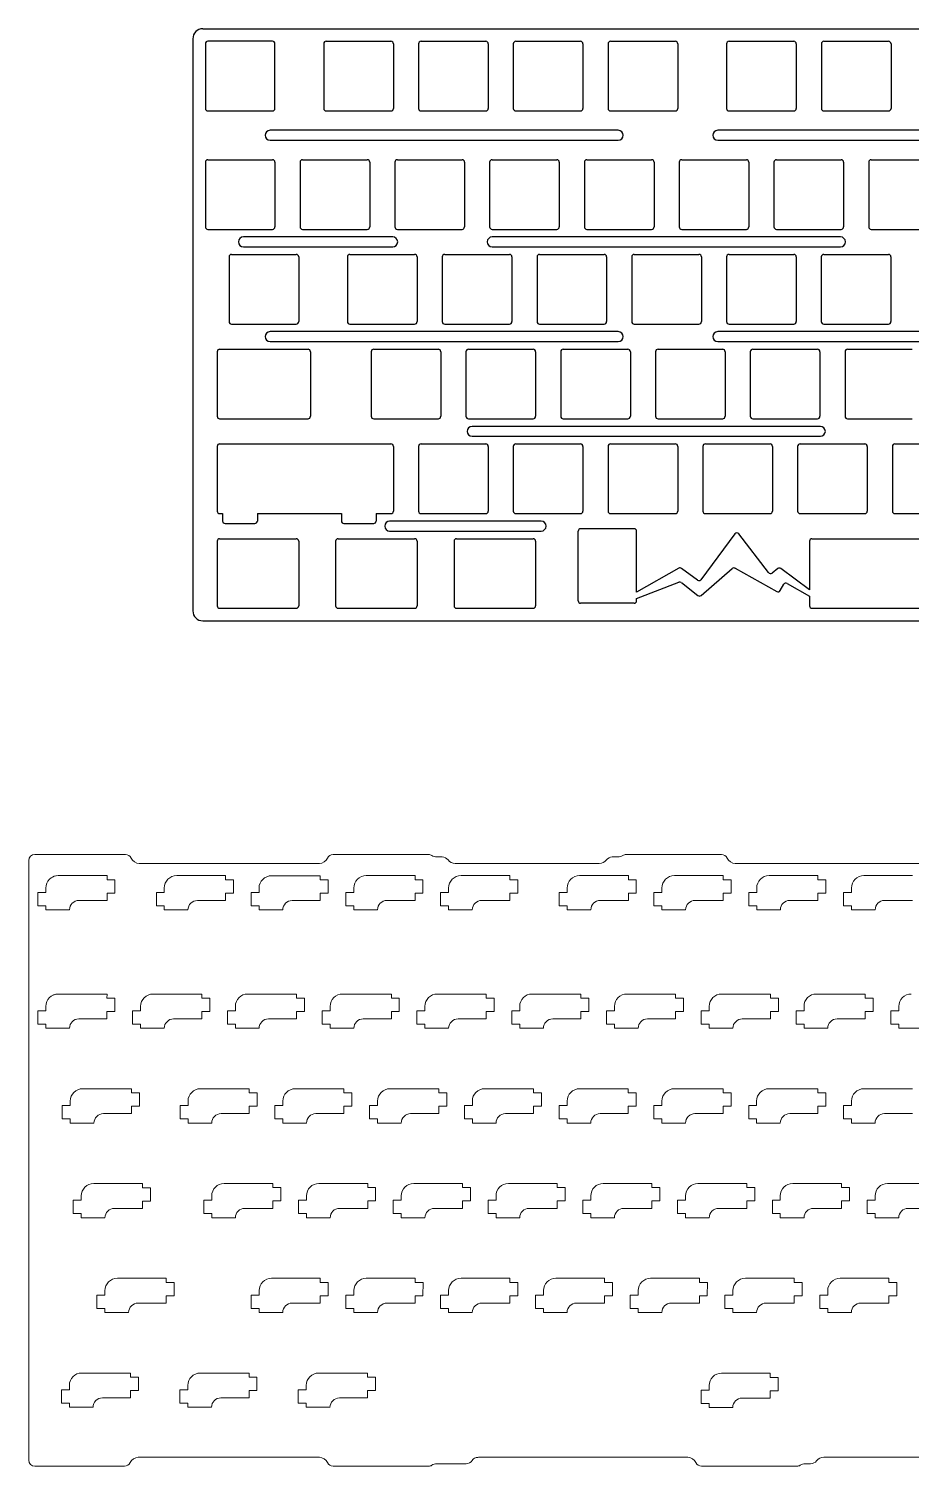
# Model space of a CAD drawing. Header units: millimetres. Extents: x 2011 to 3176, y 384 to 6285.
# Drawn here: x 2492.1 to 2669.5, y 532 to 821.1 of the extents above; entities that cross this region are included whole.
import ezdxf

# ---------------------------------------------------------------- set-up
doc = ezdxf.new("R2010")
doc.units = ezdxf.units.MM

msp = doc.modelspace()

# ---------------------------------------------------------------- linework, layer by layer
at = {"color": 7, "linetype": 'Continuous', "lineweight": 25}
for p, q in [((2527.1, 821.09), (2810.26, 821.09)), ((2525.1, 819.09), (2525.1, 704.03)), ((2527.62, 818.07), (2527.62, 805.07)), ((2541.12, 818.57), (2528.12, 818.57)), ((2541.62, 805.07), (2541.62, 818.07)), ((2551.43, 818.07), (2551.43, 805.07)), ((2551.93, 818.57), (2564.93, 818.56)), ((2565.43, 818.06), (2565.43, 805.06)), ((2570.48, 818.06), (2570.48, 805.06)), ((2570.98, 818.56), (2583.98, 818.56)), ((2584.48, 818.06), (2584.48, 805.06)), ((2589.53, 818.06), (2589.53, 805.06)), ((2590.03, 818.56), (2603.03, 818.56)), ((2603.53, 818.06), (2603.53, 805.06)), ((2608.58, 818.06), (2608.58, 805.06)), ((2609.08, 818.56), (2622.08, 818.56)), ((2622.58, 818.06), (2622.58, 805.06)), ((2632.4, 818.06), (2632.4, 805.06)), ((2632.9, 818.56), (2645.9, 818.56)), ((2646.4, 818.06), (2646.4, 805.06)), ((2651.45, 818.06), (2651.45, 805.06)), ((2651.95, 818.56), (2664.95, 818.56)), ((2665.45, 818.06), (2665.45, 805.06)), ((2528.12, 804.57), (2541.12, 804.57)), ((2551.93, 804.57), (2564.93, 804.56)), ((2570.98, 804.56), (2583.98, 804.56)), ((2590.03, 804.56), (2603.03, 804.56)), ((2609.08, 804.56), (2622.08, 804.56)), ((2632.9, 804.56), (2645.9, 804.56)), ((2651.95, 804.56), (2664.95, 804.56)), ((2610.62, 800.66), (2540.62, 800.66)), ((2540.62, 798.66), (2610.62, 798.66)), ((2700.62, 800.66), (2630.62, 800.66)), ((2630.62, 798.66), (2700.62, 798.66)), ((2527.62, 794.25), (2527.62, 781.25)), ((2528.12, 794.75), (2541.12, 794.75)), ((2541.62, 794.25), (2541.62, 781.25)), ((2546.67, 794.25), (2546.67, 781.25)), ((2547.17, 794.75), (2560.17, 794.75)), ((2560.67, 794.25), (2560.67, 781.25)), ((2565.72, 794.25), (2565.72, 781.25)), ((2566.22, 794.75), (2579.22, 794.75)), ((2579.72, 794.25), (2579.72, 781.25)), ((2584.77, 794.25), (2584.77, 781.25)), ((2585.27, 794.75), (2598.27, 794.75)), ((2598.77, 794.25), (2598.77, 781.25)), ((2603.82, 794.25), (2603.82, 781.25)), ((2604.32, 794.75), (2617.32, 794.75)), ((2617.82, 794.25), (2617.82, 781.25)), ((2622.87, 794.25), (2622.87, 781.25)), ((2623.37, 794.75), (2636.37, 794.75)), ((2636.87, 794.25), (2636.87, 781.25)), ((2641.92, 794.25), (2641.92, 781.25)), ((2642.42, 794.75), (2655.42, 794.75)), ((2655.92, 794.25), (2655.92, 781.25)), ((2660.97, 794.25), (2660.97, 781.25)), ((2661.47, 794.75), (2674.47, 794.75)), ((2528.12, 780.75), (2541.12, 780.75)), ((2547.17, 780.75), (2560.17, 780.75)), ((2566.22, 780.75), (2579.22, 780.75)), ((2585.27, 780.75), (2598.27, 780.75)), ((2604.32, 780.75), (2617.32, 780.75)), ((2623.37, 780.75), (2636.37, 780.75)), ((2642.42, 780.75), (2655.42, 780.75)), ((2661.47, 780.75), (2674.47, 780.75)), ((2565.28, 779.23), (2535.28, 779.23)), ((2655.28, 779.23), (2585.28, 779.23)), ((2532.38, 775.2), (2532.38, 762.2)), ((2532.88, 775.7), (2545.88, 775.7)), ((2535.28, 777.23), (2565.28, 777.23)), ((2546.38, 775.2), (2546.38, 762.2)), ((2556.19, 775.2), (2556.19, 762.2)), ((2556.69, 775.7), (2569.69, 775.7)), ((2570.19, 775.2), (2570.19, 762.2)), ((2575.24, 775.2), (2575.24, 762.2)), ((2575.74, 775.7), (2588.74, 775.7)), ((2585.28, 777.23), (2655.28, 777.23)), ((2589.24, 775.2), (2589.24, 762.2)), ((2594.29, 775.2), (2594.29, 762.2)), ((2594.79, 775.7), (2607.79, 775.7)), ((2608.29, 775.2), (2608.29, 762.2)), ((2613.34, 775.2), (2613.34, 762.2)), ((2613.84, 775.7), (2626.84, 775.7)), ((2627.34, 775.2), (2627.34, 762.2)), ((2632.39, 775.2), (2632.39, 762.2)), ((2632.89, 775.7), (2645.89, 775.7)), ((2646.39, 775.2), (2646.39, 762.2)), ((2651.44, 775.2), (2651.44, 762.2)), ((2651.94, 775.7), (2664.94, 775.7)), ((2665.44, 775.2), (2665.44, 762.2)), ((2532.88, 761.7), (2545.88, 761.7)), ((2556.69, 761.7), (2569.69, 761.7)), ((2575.74, 761.7), (2588.74, 761.7)), ((2594.79, 761.7), (2607.79, 761.7)), ((2613.84, 761.7), (2626.84, 761.7)), ((2632.89, 761.7), (2645.89, 761.7)), ((2651.94, 761.7), (2664.94, 761.7)), ((2610.62, 760.18), (2540.62, 760.18)), ((2540.62, 758.18), (2610.62, 758.18)), ((2702.17, 760.18), (2630.62, 760.18)), ((2630.62, 758.18), (2702.17, 758.18)), ((2530, 756.15), (2530, 743.15)), ((2530.5, 756.65), (2548.26, 756.65)), ((2548.76, 756.15), (2548.76, 743.15)), ((2560.96, 756.15), (2560.96, 743.15)), ((2561.46, 756.65), (2574.46, 756.65)), ((2574.96, 756.15), (2574.96, 743.15)), ((2580.01, 756.15), (2580.01, 743.15)), ((2580.51, 756.65), (2593.51, 756.65)), ((2594.01, 756.15), (2594.01, 743.15)), ((2599.06, 756.15), (2599.06, 743.15)), ((2599.56, 756.65), (2612.56, 756.65)), ((2613.06, 756.15), (2613.06, 743.15)), ((2618.11, 756.15), (2618.11, 743.15)), ((2618.61, 756.65), (2631.61, 756.65)), ((2632.11, 756.15), (2632.11, 743.15)), ((2637.16, 756.15), (2637.16, 743.15)), ((2637.66, 756.65), (2650.66, 756.65)), ((2651.16, 756.15), (2651.16, 743.15)), ((2656.21, 756.15), (2656.21, 743.15)), ((2656.71, 756.65), (2669.71, 756.65)), ((2530.5, 742.65), (2548.26, 742.65)), ((2561.46, 742.65), (2574.46, 742.65)), ((2580.51, 742.65), (2593.51, 742.65)), ((2651.25, 741.13), (2581.25, 741.13)), ((2599.56, 742.65), (2612.56, 742.65)), ((2618.61, 742.65), (2631.61, 742.65)), ((2637.66, 742.65), (2650.66, 742.65)), ((2656.71, 742.65), (2669.71, 742.65)), ((2530, 737.1), (2530, 724.1)), ((2530.5, 737.6), (2564.93, 737.6)), ((2565.43, 737.1), (2565.43, 724.1)), ((2570.48, 737.1), (2570.48, 724.1)), ((2570.98, 737.6), (2583.98, 737.6)), ((2581.25, 739.13), (2651.25, 739.13)), ((2584.48, 737.1), (2584.48, 724.1)), ((2589.53, 737.1), (2589.53, 724.1)), ((2590.03, 737.6), (2603.03, 737.6)), ((2603.53, 737.1), (2603.53, 724.1)), ((2608.58, 737.1), (2608.58, 724.1)), ((2609.08, 737.6), (2622.08, 737.6)), ((2622.58, 737.1), (2622.58, 724.1)), ((2627.63, 737.1), (2627.63, 724.1)), ((2628.13, 737.6), (2641.13, 737.6)), ((2641.63, 737.1), (2641.63, 724.1)), ((2646.68, 737.1), (2646.68, 724.1)), ((2647.18, 737.6), (2660.18, 737.6)), ((2660.68, 737.1), (2660.68, 724.1)), ((2665.73, 737.1), (2665.73, 724.1)), ((2666.23, 737.6), (2679.23, 737.59)), ((2530.5, 723.6), (2531.08, 723.6)), ((2531.08, 723.6), (2531.08, 722.1)), ((2538.08, 723.6), (2538.08, 722.1)), ((2538.08, 723.6), (2554.96, 723.6)), ((2554.96, 723.6), (2554.96, 722.1)), ((2561.96, 723.6), (2561.96, 722.1)), ((2561.96, 723.6), (2564.93, 723.6)), ((2570.98, 723.6), (2583.98, 723.6)), ((2590.03, 723.6), (2603.03, 723.6)), ((2609.08, 723.6), (2622.08, 723.6)), ((2628.13, 723.6), (2641.13, 723.6)), ((2647.18, 723.6), (2660.18, 723.6)), ((2666.23, 723.6), (2679.23, 723.59)), ((2531.58, 721.6), (2537.58, 721.6)), ((2555.46, 721.6), (2561.46, 721.6)), ((2595.12, 722.08), (2564.67, 722.08)), ((2564.67, 720.08), (2595.12, 720.08)), ((2602.56, 706.05), (2602.56, 720.05)), ((2613.82, 720.55), (2603.06, 720.55)), ((2614.32, 707.78), (2614.32, 720.05)), ((2530, 718.05), (2530, 705.05)), ((2530.5, 718.55), (2545.88, 718.55)), ((2546.38, 718.05), (2546.38, 705.05)), ((2553.81, 718.05), (2553.81, 705.05)), ((2554.31, 718.55), (2569.69, 718.55)), ((2570.19, 718.05), (2570.19, 705.05)), ((2577.62, 718.05), (2577.62, 705.05)), ((2578.12, 718.55), (2593.5, 718.55)), ((2594, 718.05), (2594, 705.05)), ((2634.05, 719.49), (2627.25, 710.3)), ((2640.83, 711.73), (2634.85, 719.5)), ((2649.06, 718.05), (2649.06, 708.29)), ((2649.56, 718.55), (2674.47, 718.55)), ((2622.79, 712.61), (2614.32, 707.78)), ((2626.56, 710.2), (2623.34, 712.58)), ((2627.27, 707.13), (2633.55, 712.54)), ((2634.12, 712.6), (2642.5, 707.91)), ((2642.7, 712.54), (2641.53, 711.64)), ((2649.06, 708.29), (2643.3, 712.55)), ((2614.32, 706.51), (2622.81, 709.8)), ((2623.3, 709.73), (2626.63, 707.12)), ((2643.18, 708.1), (2643.89, 709.37)), ((2644.58, 709.56), (2649.06, 706.96)), ((2613.82, 705.55), (2603.06, 705.55)), ((2614.32, 706.05), (2614.32, 706.51)), ((2649.06, 706.96), (2649.06, 705.05)), ((2530.5, 704.55), (2545.88, 704.55)), ((2554.31, 704.55), (2569.69, 704.55)), ((2578.12, 704.55), (2593.5, 704.55)), ((2649.56, 704.55), (2674.47, 704.55)), ((2527.1, 702.03), (2810.26, 702.03))]:
    msp.add_line(p, q, dxfattribs=at)
at = {"color": 7, "linetype": 'Continuous', "lineweight": 5}
for p, q in [((2492.13, 653.84), (2492.13, 533.23)), ((2511.59, 655.04), (2493.33, 655.04)), ((2572.48, 655.04), (2553.29, 655.04)), ((2575.24, 654.54), (2574.14, 654.54)), ((2610.54, 654.54), (2609.43, 654.54)), ((2631.39, 655.04), (2612.19, 655.04)), ((2498.06, 650.8), (2507.86, 650.79)), ((2498.06, 650.8), (2507.86, 650.79)), ((2507.86, 650.79), (2507.86, 649.96)), ((2507.86, 650.79), (2507.86, 649.96)), ((2550.54, 653.24), (2514.34, 653.24)), ((2521.87, 650.79), (2531.67, 650.79)), ((2531.67, 650.79), (2531.67, 649.95)), ((2540.92, 650.78), (2550.72, 650.78)), ((2550.72, 650.78), (2550.72, 649.95)), ((2559.97, 650.8), (2569.77, 650.79)), ((2569.77, 650.79), (2569.77, 649.96)), ((2606.81, 653.24), (2577.86, 653.24)), ((2579.02, 650.8), (2588.82, 650.79)), ((2588.82, 650.79), (2588.82, 649.96)), ((2602.85, 650.8), (2612.65, 650.79)), ((2612.65, 650.79), (2612.65, 649.96)), ((2621.9, 650.8), (2631.7, 650.79)), ((2631.7, 650.79), (2631.7, 649.96)), ((2694.92, 653.24), (2634.14, 653.24)), ((2640.95, 650.8), (2650.75, 650.79)), ((2650.75, 650.79), (2650.75, 649.96)), ((2660, 650.8), (2669.8, 650.79)), ((2495.56, 647.42), (2495.56, 648.3)), ((2507.86, 649.96), (2509.46, 649.96)), ((2507.86, 649.96), (2509.46, 649.96)), ((2509.46, 649.96), (2509.46, 647.28)), ((2509.46, 649.96), (2509.46, 647.28)), ((2519.37, 647.42), (2519.37, 648.29)), ((2531.67, 649.95), (2533.27, 649.95)), ((2533.27, 649.95), (2533.27, 647.27)), ((2538.42, 647.41), (2538.42, 648.29)), ((2550.72, 649.95), (2552.32, 649.95)), ((2552.32, 649.95), (2552.32, 647.27)), ((2557.47, 647.42), (2557.47, 648.3)), ((2569.77, 649.96), (2571.37, 649.96)), ((2571.37, 649.96), (2571.37, 647.28)), ((2576.52, 647.42), (2576.52, 648.3)), ((2588.82, 649.96), (2590.42, 649.96)), ((2590.42, 649.96), (2590.42, 647.28)), ((2600.35, 647.42), (2600.35, 648.3)), ((2612.65, 649.96), (2614.25, 649.96)), ((2614.25, 649.96), (2614.25, 647.28)), ((2619.4, 647.42), (2619.4, 648.3)), ((2631.7, 649.96), (2633.3, 649.96)), ((2633.3, 649.96), (2633.3, 647.28)), ((2638.45, 647.42), (2638.45, 648.3)), ((2650.75, 649.96), (2652.35, 649.96)), ((2652.35, 649.96), (2652.35, 647.28)), ((2657.5, 647.42), (2657.5, 648.3)), ((2493.96, 644.74), (2493.96, 647.42)), ((2493.96, 647.42), (2495.56, 647.42)), ((2495.56, 644.74), (2493.96, 644.74)), ((2495.56, 643.91), (2495.56, 644.74)), ((2507.86, 645.79), (2502.21, 645.8)), ((2507.86, 645.79), (2502.21, 645.8)), ((2509.46, 647.28), (2507.86, 647.28)), ((2507.86, 647.28), (2507.86, 645.79)), ((2509.46, 647.28), (2507.86, 647.28)), ((2507.86, 647.28), (2507.86, 645.79)), ((2517.77, 644.74), (2517.77, 647.42)), ((2517.77, 647.42), (2519.37, 647.42)), ((2519.37, 644.74), (2517.77, 644.74)), ((2519.37, 643.9), (2519.37, 644.74)), ((2531.67, 645.79), (2526.02, 645.79)), ((2533.27, 647.27), (2531.67, 647.27)), ((2531.67, 647.27), (2531.67, 645.79)), ((2536.82, 644.73), (2536.82, 647.41)), ((2536.82, 647.41), (2538.42, 647.41)), ((2538.42, 644.73), (2536.82, 644.73)), ((2538.42, 643.9), (2538.42, 644.73)), ((2550.72, 645.78), (2545.07, 645.78)), ((2552.32, 647.27), (2550.72, 647.27)), ((2550.72, 647.27), (2550.72, 645.78)), ((2555.87, 644.74), (2555.87, 647.42)), ((2555.87, 647.42), (2557.47, 647.42)), ((2557.47, 644.74), (2555.87, 644.74)), ((2557.47, 643.91), (2557.47, 644.74)), ((2569.77, 645.79), (2564.12, 645.8)), ((2571.37, 647.28), (2569.77, 647.28)), ((2569.77, 647.28), (2569.77, 645.79)), ((2574.92, 644.74), (2574.92, 647.42)), ((2574.92, 647.42), (2576.52, 647.42)), ((2576.52, 644.74), (2574.92, 644.74)), ((2576.52, 643.91), (2576.52, 644.74)), ((2588.82, 645.79), (2583.17, 645.8)), ((2590.42, 647.28), (2588.82, 647.28)), ((2588.82, 647.28), (2588.82, 645.79)), ((2598.75, 644.74), (2598.75, 647.42)), ((2598.75, 647.42), (2600.35, 647.42)), ((2600.35, 644.74), (2598.75, 644.74)), ((2600.35, 643.91), (2600.35, 644.74)), ((2612.65, 645.79), (2607, 645.8)), ((2614.25, 647.28), (2612.65, 647.28)), ((2612.65, 647.28), (2612.65, 645.79)), ((2617.8, 644.74), (2617.8, 647.42)), ((2617.8, 647.42), (2619.4, 647.42)), ((2619.4, 644.74), (2617.8, 644.74)), ((2619.4, 643.91), (2619.4, 644.74)), ((2631.7, 645.79), (2626.05, 645.8)), ((2633.3, 647.28), (2631.7, 647.28)), ((2631.7, 647.28), (2631.7, 645.79)), ((2636.85, 644.74), (2636.85, 647.42)), ((2636.85, 647.42), (2638.45, 647.42)), ((2638.45, 644.74), (2636.85, 644.74)), ((2638.45, 643.91), (2638.45, 644.74)), ((2650.75, 645.79), (2645.1, 645.8)), ((2652.35, 647.28), (2650.75, 647.28)), ((2650.75, 647.28), (2650.75, 645.79)), ((2655.9, 644.74), (2655.9, 647.42)), ((2655.9, 647.42), (2657.5, 647.42)), ((2657.5, 644.74), (2655.9, 644.74)), ((2657.5, 643.91), (2657.5, 644.74)), ((2669.8, 645.79), (2664.15, 645.8)), ((2500.32, 643.91), (2495.56, 643.91)), ((2500.32, 643.91), (2496.53, 643.91)), ((2524.13, 643.9), (2519.37, 643.9)), ((2543.18, 643.89), (2538.42, 643.9)), ((2562.23, 643.91), (2557.47, 643.91)), ((2581.28, 643.91), (2576.52, 643.91)), ((2605.11, 643.91), (2600.35, 643.91)), ((2624.16, 643.91), (2619.4, 643.91)), ((2643.21, 643.91), (2638.45, 643.91)), ((2662.26, 643.91), (2657.5, 643.91)), ((2495.55, 623.61), (2495.55, 624.49)), ((2498.06, 626.99), (2507.86, 626.98)), ((2498.06, 626.99), (2507.86, 626.98)), ((2507.86, 626.98), (2507.85, 626.15)), ((2507.86, 626.98), (2507.85, 626.15)), ((2507.85, 626.15), (2509.45, 626.15)), ((2507.85, 626.15), (2509.45, 626.15)), ((2509.45, 626.15), (2509.45, 623.47)), ((2509.45, 626.15), (2509.45, 623.47)), ((2514.6, 623.61), (2514.6, 624.48)), ((2517.1, 626.98), (2526.9, 626.98)), ((2526.9, 626.98), (2526.9, 626.14)), ((2526.9, 626.14), (2528.5, 626.14)), ((2528.5, 626.14), (2528.5, 623.46)), ((2533.66, 623.61), (2533.66, 624.49)), ((2536.16, 626.99), (2545.96, 626.98)), ((2545.96, 626.98), (2545.96, 626.15)), ((2545.96, 626.15), (2547.56, 626.15)), ((2547.56, 626.15), (2547.56, 623.47)), ((2552.71, 623.61), (2552.71, 624.49)), ((2555.21, 626.99), (2565.01, 626.98)), ((2565.01, 626.98), (2565.01, 626.15)), ((2565.01, 626.15), (2566.61, 626.15)), ((2566.61, 626.15), (2566.61, 623.47)), ((2571.76, 623.61), (2571.76, 624.49)), ((2574.26, 626.99), (2584.06, 626.98)), ((2584.06, 626.98), (2584.06, 626.15)), ((2584.06, 626.15), (2585.66, 626.15)), ((2585.66, 626.15), (2585.66, 623.47)), ((2590.81, 623.61), (2590.81, 624.49)), ((2593.31, 626.99), (2603.11, 626.98)), ((2603.11, 626.98), (2603.11, 626.15)), ((2603.11, 626.15), (2604.71, 626.15)), ((2604.71, 626.15), (2604.71, 623.47)), ((2609.86, 623.61), (2609.86, 624.49)), ((2612.36, 626.99), (2622.16, 626.98)), ((2622.16, 626.98), (2622.16, 626.15)), ((2622.16, 626.15), (2623.76, 626.15)), ((2623.76, 626.15), (2623.76, 623.47)), ((2628.91, 623.61), (2628.91, 624.49)), ((2631.41, 626.99), (2641.21, 626.98)), ((2641.21, 626.98), (2641.21, 626.15)), ((2641.21, 626.15), (2642.81, 626.15)), ((2642.81, 626.15), (2642.81, 623.47)), ((2647.96, 623.61), (2647.96, 624.49)), ((2650.46, 626.99), (2660.26, 626.98)), ((2660.26, 626.98), (2660.26, 626.15)), ((2660.26, 626.15), (2661.86, 626.15)), ((2661.86, 626.15), (2661.86, 623.47)), ((2667.01, 623.61), (2667.01, 624.49)), ((2493.95, 620.93), (2493.95, 623.61)), ((2493.95, 623.61), (2495.55, 623.61)), ((2507.85, 621.98), (2502.2, 621.98)), ((2507.85, 621.98), (2502.2, 621.98)), ((2509.45, 623.47), (2507.85, 623.47)), ((2507.85, 623.47), (2507.85, 621.98)), ((2509.45, 623.47), (2507.85, 623.47)), ((2507.85, 623.47), (2507.85, 621.98)), ((2513, 620.93), (2513, 623.61)), ((2513, 623.61), (2514.6, 623.61)), ((2526.9, 621.98), (2521.25, 621.98)), ((2528.5, 623.46), (2526.9, 623.46)), ((2526.9, 623.46), (2526.9, 621.98)), ((2532.06, 620.93), (2532.06, 623.61)), ((2532.06, 623.61), (2533.66, 623.61)), ((2545.96, 621.98), (2540.31, 621.98)), ((2547.56, 623.47), (2545.96, 623.47)), ((2545.96, 623.47), (2545.96, 621.98)), ((2551.11, 620.93), (2551.11, 623.61)), ((2551.11, 623.61), (2552.71, 623.61)), ((2565.01, 621.98), (2559.36, 621.98)), ((2566.61, 623.47), (2565.01, 623.47)), ((2565.01, 623.47), (2565.01, 621.98)), ((2570.16, 620.93), (2570.16, 623.61)), ((2570.16, 623.61), (2571.76, 623.61)), ((2584.06, 621.98), (2578.41, 621.98)), ((2585.66, 623.47), (2584.06, 623.47)), ((2584.06, 623.47), (2584.06, 621.98)), ((2589.21, 620.93), (2589.21, 623.61)), ((2589.21, 623.61), (2590.81, 623.61)), ((2603.11, 621.98), (2597.46, 621.98)), ((2604.71, 623.47), (2603.11, 623.47)), ((2603.11, 623.47), (2603.11, 621.98)), ((2608.26, 620.93), (2608.26, 623.61)), ((2608.26, 623.61), (2609.86, 623.61)), ((2622.16, 621.98), (2616.51, 621.98)), ((2623.76, 623.47), (2622.16, 623.47)), ((2622.16, 623.47), (2622.16, 621.98)), ((2627.31, 620.93), (2627.31, 623.61)), ((2627.31, 623.61), (2628.91, 623.61)), ((2641.21, 621.98), (2635.56, 621.98)), ((2642.81, 623.47), (2641.21, 623.47)), ((2641.21, 623.47), (2641.21, 621.98)), ((2646.36, 620.93), (2646.36, 623.61)), ((2646.36, 623.61), (2647.96, 623.61)), ((2660.26, 621.98), (2654.61, 621.98)), ((2661.86, 623.47), (2660.26, 623.47)), ((2660.26, 623.47), (2660.26, 621.98)), ((2665.41, 620.93), (2665.41, 623.61)), ((2665.41, 623.61), (2667.01, 623.61)), ((2495.55, 620.93), (2493.95, 620.93)), ((2495.55, 620.1), (2495.55, 620.93)), ((2500.31, 620.1), (2495.55, 620.1)), ((2500.31, 620.09), (2496.53, 620.1)), ((2514.6, 620.93), (2513, 620.93)), ((2514.6, 620.09), (2514.6, 620.93)), ((2519.36, 620.09), (2514.6, 620.09)), ((2533.66, 620.93), (2532.06, 620.93)), ((2533.66, 620.1), (2533.66, 620.93)), ((2538.42, 620.1), (2533.66, 620.1)), ((2552.71, 620.93), (2551.11, 620.93)), ((2552.71, 620.1), (2552.71, 620.93)), ((2557.47, 620.1), (2552.71, 620.1)), ((2571.76, 620.93), (2570.16, 620.93)), ((2571.76, 620.1), (2571.76, 620.93)), ((2576.52, 620.1), (2571.76, 620.1)), ((2590.81, 620.93), (2589.21, 620.93)), ((2590.81, 620.1), (2590.81, 620.93)), ((2595.57, 620.1), (2590.81, 620.1)), ((2609.86, 620.93), (2608.26, 620.93)), ((2609.86, 620.1), (2609.86, 620.93)), ((2614.62, 620.1), (2609.86, 620.1)), ((2628.91, 620.93), (2627.31, 620.93)), ((2628.91, 620.1), (2628.91, 620.93)), ((2633.67, 620.1), (2628.91, 620.1)), ((2647.96, 620.93), (2646.36, 620.93)), ((2647.96, 620.1), (2647.96, 620.93)), ((2652.72, 620.1), (2647.96, 620.1)), ((2667.01, 620.93), (2665.41, 620.93)), ((2667.01, 620.1), (2667.01, 620.93)), ((2671.77, 620.1), (2667.01, 620.1)), ((2502.97, 607.94), (2512.77, 607.93)), ((2512.77, 607.93), (2512.77, 607.1)), ((2512.77, 607.1), (2514.37, 607.1)), ((2514.37, 607.1), (2514.37, 604.42)), ((2526.64, 607.94), (2536.44, 607.93)), ((2536.44, 607.93), (2536.44, 607.1)), ((2536.44, 607.1), (2538.04, 607.1)), ((2538.04, 607.1), (2538.04, 604.42)), ((2545.69, 607.94), (2555.49, 607.93)), ((2555.49, 607.93), (2555.49, 607.1)), ((2555.49, 607.1), (2557.09, 607.1)), ((2557.09, 607.1), (2557.09, 604.42)), ((2564.74, 607.94), (2574.54, 607.93)), ((2574.54, 607.93), (2574.54, 607.1)), ((2574.54, 607.1), (2576.14, 607.1)), ((2576.14, 607.1), (2576.14, 604.42)), ((2583.79, 607.94), (2593.59, 607.93)), ((2593.59, 607.93), (2593.59, 607.1)), ((2593.59, 607.1), (2595.19, 607.1)), ((2595.19, 607.1), (2595.19, 604.42)), ((2602.84, 607.94), (2612.64, 607.93)), ((2612.64, 607.93), (2612.64, 607.1)), ((2612.64, 607.1), (2614.24, 607.1)), ((2614.24, 607.1), (2614.24, 604.42)), ((2621.89, 607.94), (2631.69, 607.93)), ((2631.69, 607.93), (2631.69, 607.1)), ((2631.69, 607.1), (2633.29, 607.1)), ((2633.29, 607.1), (2633.29, 604.42)), ((2640.94, 607.94), (2650.74, 607.93)), ((2650.74, 607.93), (2650.74, 607.1)), ((2650.74, 607.1), (2652.34, 607.1)), ((2652.34, 607.1), (2652.34, 604.42)), ((2659.99, 607.94), (2669.79, 607.93)), ((2498.87, 601.88), (2498.87, 604.56)), ((2498.87, 604.56), (2500.47, 604.56)), ((2500.47, 604.56), (2500.47, 605.44)), ((2514.37, 604.42), (2512.77, 604.42)), ((2512.77, 604.42), (2512.77, 602.93)), ((2522.54, 601.88), (2522.54, 604.56)), ((2522.54, 604.56), (2524.14, 604.56)), ((2524.14, 604.56), (2524.14, 605.44)), ((2538.04, 604.42), (2536.44, 604.42)), ((2536.44, 604.42), (2536.44, 602.93)), ((2541.59, 601.88), (2541.59, 604.56)), ((2541.59, 604.56), (2543.19, 604.56)), ((2543.19, 604.56), (2543.19, 605.44)), ((2557.09, 604.42), (2555.49, 604.42)), ((2555.49, 604.42), (2555.49, 602.93)), ((2560.64, 601.88), (2560.64, 604.56)), ((2560.64, 604.56), (2562.24, 604.56)), ((2562.24, 604.56), (2562.24, 605.44)), ((2576.14, 604.42), (2574.54, 604.42)), ((2574.54, 604.42), (2574.54, 602.93)), ((2579.69, 601.88), (2579.69, 604.56)), ((2579.69, 604.56), (2581.29, 604.56)), ((2581.29, 604.56), (2581.29, 605.44)), ((2595.19, 604.42), (2593.59, 604.42)), ((2593.59, 604.42), (2593.59, 602.93)), ((2598.74, 601.88), (2598.74, 604.56)), ((2598.74, 604.56), (2600.34, 604.56)), ((2600.34, 604.56), (2600.34, 605.44)), ((2614.24, 604.42), (2612.64, 604.42)), ((2612.64, 604.42), (2612.64, 602.93)), ((2617.79, 601.88), (2617.79, 604.56)), ((2617.79, 604.56), (2619.39, 604.56)), ((2619.39, 604.56), (2619.39, 605.44)), ((2633.29, 604.42), (2631.69, 604.42)), ((2631.69, 604.42), (2631.69, 602.93)), ((2636.84, 601.88), (2636.84, 604.56)), ((2636.84, 604.56), (2638.44, 604.56)), ((2638.44, 604.56), (2638.44, 605.44)), ((2652.34, 604.42), (2650.74, 604.42)), ((2650.74, 604.42), (2650.74, 602.93)), ((2655.89, 601.88), (2655.89, 604.56)), ((2655.89, 604.56), (2657.49, 604.56)), ((2657.49, 604.56), (2657.49, 605.44)), ((2500.47, 601.88), (2498.87, 601.88)), ((2500.47, 601.05), (2500.47, 601.88)), ((2512.77, 602.93), (2507.12, 602.93)), ((2524.14, 601.88), (2522.54, 601.88)), ((2524.14, 601.05), (2524.14, 601.88)), ((2536.44, 602.93), (2530.79, 602.93)), ((2543.19, 601.88), (2541.59, 601.88)), ((2543.19, 601.05), (2543.19, 601.88)), ((2555.49, 602.93), (2549.84, 602.93)), ((2562.24, 601.88), (2560.64, 601.88)), ((2562.24, 601.05), (2562.24, 601.88)), ((2574.54, 602.93), (2568.89, 602.93)), ((2581.29, 601.88), (2579.69, 601.88)), ((2581.29, 601.05), (2581.29, 601.88)), ((2593.59, 602.93), (2587.94, 602.93)), ((2600.34, 601.88), (2598.74, 601.88)), ((2600.34, 601.05), (2600.34, 601.88)), ((2612.64, 602.93), (2606.99, 602.93)), ((2619.39, 601.88), (2617.79, 601.88)), ((2619.39, 601.05), (2619.39, 601.88)), ((2631.69, 602.93), (2626.04, 602.93)), ((2638.44, 601.88), (2636.84, 601.88)), ((2638.44, 601.05), (2638.44, 601.88)), ((2650.74, 602.93), (2645.09, 602.93)), ((2657.49, 601.88), (2655.89, 601.88)), ((2657.49, 601.05), (2657.49, 601.88)), ((2669.79, 602.93), (2664.14, 602.93)), ((2505.23, 601.05), (2500.47, 601.05)), ((2528.9, 601.05), (2524.14, 601.05)), ((2547.95, 601.05), (2543.19, 601.05)), ((2567, 601.05), (2562.24, 601.05)), ((2586.05, 601.05), (2581.29, 601.05)), ((2605.1, 601.05), (2600.34, 601.05)), ((2624.15, 601.05), (2619.39, 601.05)), ((2643.2, 601.05), (2638.44, 601.05)), ((2662.25, 601.05), (2657.49, 601.05)), ((2505.18, 588.88), (2514.98, 588.88)), ((2514.98, 588.88), (2514.98, 588.04)), ((2514.98, 588.04), (2516.58, 588.04)), ((2516.58, 588.04), (2516.58, 585.36)), ((2531.4, 588.89), (2541.2, 588.88)), ((2541.2, 588.88), (2541.2, 588.05)), ((2541.2, 588.05), (2542.8, 588.05)), ((2542.8, 588.05), (2542.8, 585.37)), ((2550.45, 588.89), (2560.25, 588.88)), ((2560.25, 588.88), (2560.25, 588.05)), ((2560.25, 588.05), (2561.85, 588.05)), ((2561.85, 588.05), (2561.85, 585.37)), ((2569.5, 588.89), (2579.3, 588.88)), ((2579.3, 588.88), (2579.3, 588.05)), ((2579.3, 588.05), (2580.9, 588.05)), ((2580.9, 588.05), (2580.9, 585.37)), ((2588.55, 588.89), (2598.35, 588.88)), ((2598.35, 588.88), (2598.35, 588.05)), ((2598.35, 588.05), (2599.95, 588.05)), ((2599.95, 588.05), (2599.95, 585.37)), ((2607.6, 588.89), (2617.4, 588.88)), ((2617.4, 588.88), (2617.4, 588.05)), ((2617.4, 588.05), (2619, 588.05)), ((2619, 588.05), (2619, 585.37)), ((2626.65, 588.89), (2636.45, 588.88)), ((2636.45, 588.88), (2636.45, 588.05)), ((2636.45, 588.05), (2638.05, 588.05)), ((2638.05, 588.05), (2638.05, 585.37)), ((2645.7, 588.89), (2655.5, 588.88)), ((2655.5, 588.88), (2655.5, 588.05)), ((2655.5, 588.05), (2657.1, 588.05)), ((2657.1, 588.05), (2657.1, 585.37)), ((2664.75, 588.89), (2674.55, 588.88)), ((2501.08, 582.83), (2501.08, 585.51)), ((2501.08, 585.51), (2502.68, 585.51)), ((2502.68, 585.51), (2502.68, 586.38)), ((2516.58, 585.36), (2514.98, 585.36)), ((2514.98, 585.36), (2514.98, 583.88)), ((2527.3, 582.83), (2527.3, 585.51)), ((2527.3, 585.51), (2528.9, 585.51)), ((2528.9, 585.51), (2528.9, 586.39)), ((2542.8, 585.37), (2541.2, 585.37)), ((2541.2, 585.37), (2541.2, 583.88)), ((2546.35, 582.83), (2546.35, 585.51)), ((2546.35, 585.51), (2547.95, 585.51)), ((2547.95, 585.51), (2547.95, 586.39)), ((2561.85, 585.37), (2560.25, 585.37)), ((2560.25, 585.37), (2560.25, 583.88)), ((2565.4, 582.83), (2565.4, 585.51)), ((2565.4, 585.51), (2567, 585.51)), ((2567, 585.51), (2567, 586.39)), ((2580.9, 585.37), (2579.3, 585.37)), ((2579.3, 585.37), (2579.3, 583.88)), ((2584.45, 582.83), (2584.45, 585.51)), ((2584.45, 585.51), (2586.05, 585.51)), ((2586.05, 585.51), (2586.05, 586.39)), ((2599.95, 585.37), (2598.35, 585.37)), ((2598.35, 585.37), (2598.35, 583.88)), ((2603.5, 582.83), (2603.5, 585.51)), ((2603.5, 585.51), (2605.1, 585.51)), ((2605.1, 585.51), (2605.1, 586.39)), ((2619, 585.37), (2617.4, 585.37)), ((2617.4, 585.37), (2617.4, 583.88)), ((2622.55, 582.83), (2622.55, 585.51)), ((2622.55, 585.51), (2624.15, 585.51)), ((2624.15, 585.51), (2624.15, 586.39)), ((2638.05, 585.37), (2636.45, 585.37)), ((2636.45, 585.37), (2636.45, 583.88)), ((2641.6, 582.83), (2641.6, 585.51)), ((2641.6, 585.51), (2643.2, 585.51)), ((2643.2, 585.51), (2643.2, 586.39)), ((2657.1, 585.37), (2655.5, 585.37)), ((2655.5, 585.37), (2655.5, 583.88)), ((2660.65, 582.83), (2660.65, 585.51)), ((2660.65, 585.51), (2662.25, 585.51)), ((2662.25, 585.51), (2662.25, 586.39)), ((2502.68, 582.83), (2501.08, 582.83)), ((2502.68, 581.99), (2502.68, 582.83)), ((2507.44, 581.99), (2502.68, 581.99)), ((2514.98, 583.88), (2509.33, 583.88)), ((2528.9, 582.83), (2527.3, 582.83)), ((2528.9, 582), (2528.9, 582.83)), ((2533.66, 582), (2528.9, 582)), ((2541.2, 583.88), (2535.55, 583.88)), ((2547.95, 582.83), (2546.35, 582.83)), ((2547.95, 582), (2547.95, 582.83)), ((2552.71, 582), (2547.95, 582)), ((2560.25, 583.88), (2554.6, 583.88)), ((2567, 582.83), (2565.4, 582.83)), ((2567, 582), (2567, 582.83)), ((2571.76, 582), (2567, 582)), ((2579.3, 583.88), (2573.65, 583.88)), ((2586.05, 582.83), (2584.45, 582.83)), ((2586.05, 582), (2586.05, 582.83)), ((2590.81, 582), (2586.05, 582)), ((2598.35, 583.88), (2592.7, 583.88)), ((2605.1, 582.83), (2603.5, 582.83)), ((2605.1, 582), (2605.1, 582.83)), ((2609.86, 582), (2605.1, 582)), ((2617.4, 583.88), (2611.75, 583.88)), ((2624.15, 582.83), (2622.55, 582.83)), ((2624.15, 582), (2624.15, 582.83)), ((2628.91, 582), (2624.15, 582)), ((2636.45, 583.88), (2630.8, 583.88)), ((2643.2, 582.83), (2641.6, 582.83)), ((2643.2, 582), (2643.2, 582.83)), ((2647.96, 582), (2643.2, 582)), ((2655.5, 583.88), (2649.85, 583.88)), ((2662.25, 582.83), (2660.65, 582.83)), ((2662.25, 582), (2662.25, 582.83)), ((2667.01, 582), (2662.25, 582)), ((2674.55, 583.88), (2668.9, 583.88)), ((2509.94, 569.83), (2519.74, 569.83)), ((2519.74, 569.83), (2519.74, 568.99)), ((2540.93, 569.84), (2550.73, 569.83)), ((2550.73, 569.83), (2550.73, 569)), ((2559.98, 569.84), (2569.78, 569.83)), ((2569.78, 569.83), (2569.78, 569)), ((2579.03, 569.84), (2588.83, 569.83)), ((2588.83, 569.83), (2588.83, 569)), ((2598.08, 569.84), (2607.88, 569.83)), ((2607.88, 569.83), (2607.88, 569)), ((2617.13, 569.84), (2626.93, 569.83)), ((2626.93, 569.83), (2626.93, 569)), ((2636.18, 569.84), (2645.98, 569.83)), ((2645.98, 569.83), (2645.98, 569)), ((2655.23, 569.84), (2665.03, 569.83)), ((2665.03, 569.83), (2665.03, 569)), ((2507.44, 566.46), (2507.44, 567.33)), ((2519.74, 568.99), (2521.34, 568.99)), ((2521.34, 568.99), (2521.34, 566.31)), ((2538.42, 566.46), (2538.43, 567.34)), ((2550.73, 569), (2552.33, 569)), ((2552.33, 569), (2552.32, 566.32)), ((2557.47, 566.46), (2557.48, 567.34)), ((2569.78, 569), (2571.38, 569)), ((2571.38, 569), (2571.37, 566.32)), ((2576.52, 566.46), (2576.53, 567.34)), ((2588.83, 569), (2590.43, 569)), ((2590.43, 569), (2590.42, 566.32)), ((2595.57, 566.46), (2595.58, 567.34)), ((2607.88, 569), (2609.48, 569)), ((2609.48, 569), (2609.47, 566.32)), ((2614.62, 566.46), (2614.63, 567.34)), ((2626.93, 569), (2628.53, 569)), ((2628.53, 569), (2628.52, 566.32)), ((2633.67, 566.46), (2633.68, 567.34)), ((2645.98, 569), (2647.58, 569)), ((2647.58, 569), (2647.57, 566.32)), ((2652.72, 566.46), (2652.73, 567.34)), ((2665.03, 569), (2666.63, 569)), ((2666.63, 569), (2666.62, 566.32)), ((2505.84, 563.78), (2505.84, 566.46)), ((2505.84, 566.46), (2507.44, 566.46)), ((2507.44, 563.78), (2505.84, 563.78)), ((2507.44, 562.94), (2507.44, 563.78)), ((2519.74, 564.83), (2514.09, 564.83)), ((2521.34, 566.31), (2519.74, 566.31)), ((2519.74, 566.31), (2519.74, 564.83)), ((2536.82, 563.78), (2536.82, 566.46)), ((2536.82, 566.46), (2538.42, 566.46)), ((2538.42, 563.78), (2536.82, 563.78)), ((2538.42, 562.95), (2538.42, 563.78)), ((2550.72, 564.83), (2545.07, 564.83)), ((2552.32, 566.32), (2550.72, 566.32)), ((2550.72, 566.32), (2550.72, 564.83)), ((2555.87, 563.78), (2555.87, 566.46)), ((2555.87, 566.46), (2557.47, 566.46)), ((2557.47, 563.78), (2555.87, 563.78)), ((2557.47, 562.95), (2557.47, 563.78)), ((2569.77, 564.83), (2564.12, 564.83)), ((2571.37, 566.32), (2569.77, 566.32)), ((2569.77, 566.32), (2569.77, 564.83)), ((2574.92, 563.78), (2574.92, 566.46)), ((2574.92, 566.46), (2576.52, 566.46)), ((2576.52, 563.78), (2574.92, 563.78)), ((2576.52, 562.95), (2576.52, 563.78)), ((2588.82, 564.83), (2583.17, 564.83)), ((2590.42, 566.32), (2588.82, 566.32)), ((2588.82, 566.32), (2588.82, 564.83)), ((2593.97, 563.78), (2593.97, 566.46)), ((2593.97, 566.46), (2595.57, 566.46)), ((2595.57, 563.78), (2593.97, 563.78)), ((2595.57, 562.95), (2595.57, 563.78)), ((2607.87, 564.83), (2602.22, 564.83)), ((2609.47, 566.32), (2607.87, 566.32)), ((2607.87, 566.32), (2607.87, 564.83)), ((2613.02, 563.78), (2613.02, 566.46)), ((2613.02, 566.46), (2614.62, 566.46)), ((2614.62, 563.78), (2613.02, 563.78)), ((2614.62, 562.95), (2614.62, 563.78)), ((2626.92, 564.83), (2621.27, 564.83)), ((2628.52, 566.32), (2626.92, 566.32)), ((2626.92, 566.32), (2626.92, 564.83)), ((2632.07, 563.78), (2632.07, 566.46)), ((2632.07, 566.46), (2633.67, 566.46)), ((2633.67, 563.78), (2632.07, 563.78)), ((2633.67, 562.95), (2633.67, 563.78)), ((2645.97, 564.83), (2640.32, 564.83)), ((2647.57, 566.32), (2645.97, 566.32)), ((2645.97, 566.32), (2645.97, 564.83)), ((2651.12, 563.78), (2651.12, 566.46)), ((2651.12, 566.46), (2652.72, 566.46)), ((2652.72, 563.78), (2651.12, 563.78)), ((2652.72, 562.95), (2652.72, 563.78)), ((2665.02, 564.83), (2659.37, 564.83)), ((2666.62, 566.32), (2665.02, 566.32)), ((2665.02, 566.32), (2665.02, 564.83)), ((2512.2, 562.94), (2507.44, 562.94)), ((2543.18, 562.95), (2538.42, 562.95)), ((2562.23, 562.95), (2557.47, 562.95)), ((2581.28, 562.95), (2576.52, 562.95)), ((2600.33, 562.95), (2595.57, 562.95)), ((2619.38, 562.95), (2614.62, 562.95)), ((2638.43, 562.95), (2633.67, 562.95)), ((2657.48, 562.95), (2652.72, 562.95)), ((2502.79, 550.78), (2512.59, 550.78)), ((2512.59, 550.78), (2512.59, 549.94)), ((2512.59, 549.94), (2514.19, 549.94)), ((2514.19, 549.94), (2514.19, 547.26)), ((2526.6, 550.77), (2536.4, 550.77)), ((2536.4, 550.77), (2536.4, 549.94)), ((2536.4, 549.94), (2538, 549.94)), ((2538, 549.94), (2538, 547.26)), ((2550.42, 550.77), (2560.22, 550.76)), ((2560.22, 550.76), (2560.22, 549.93)), ((2560.22, 549.93), (2561.82, 549.93)), ((2561.82, 549.93), (2561.81, 547.25)), ((2631.38, 550.74), (2641.18, 550.73)), ((2641.18, 550.73), (2641.18, 549.9)), ((2641.18, 549.9), (2642.78, 549.9)), ((2642.78, 549.9), (2642.78, 547.22)), ((2498.69, 544.73), (2498.69, 547.41)), ((2498.69, 547.41), (2500.29, 547.41)), ((2500.29, 547.41), (2500.29, 548.28)), ((2514.19, 547.26), (2512.59, 547.26)), ((2512.59, 547.26), (2512.59, 545.78)), ((2522.5, 544.72), (2522.5, 547.4)), ((2522.5, 547.4), (2524.1, 547.4)), ((2524.1, 547.4), (2524.1, 548.28)), ((2538, 547.26), (2536.4, 547.26)), ((2536.4, 547.26), (2536.4, 545.77)), ((2546.31, 544.71), (2546.31, 547.39)), ((2546.31, 547.39), (2547.91, 547.39)), ((2547.91, 547.39), (2547.92, 548.27)), ((2561.81, 547.25), (2560.21, 547.25)), ((2560.21, 547.25), (2560.21, 545.76)), ((2627.28, 544.68), (2627.28, 547.36)), ((2627.28, 547.36), (2628.88, 547.36)), ((2628.88, 547.36), (2628.88, 548.24)), ((2642.78, 547.22), (2641.18, 547.22)), ((2641.18, 547.22), (2641.18, 545.73)), ((2500.29, 544.73), (2498.69, 544.73)), ((2500.29, 543.89), (2500.29, 544.73)), ((2505.05, 543.89), (2500.29, 543.89)), ((2512.59, 545.78), (2506.94, 545.78)), ((2524.1, 544.72), (2522.5, 544.72)), ((2524.1, 543.89), (2524.1, 544.72)), ((2528.86, 543.88), (2524.1, 543.89)), ((2536.4, 545.77), (2530.75, 545.77)), ((2547.91, 544.71), (2546.31, 544.71)), ((2547.91, 543.88), (2547.91, 544.71)), ((2552.67, 543.88), (2547.91, 543.88)), ((2560.21, 545.76), (2554.56, 545.76)), ((2628.88, 544.68), (2627.28, 544.68)), ((2628.88, 543.85), (2628.88, 544.68)), ((2633.64, 543.85), (2628.88, 543.85)), ((2641.18, 545.73), (2635.53, 545.74)), ((2493.33, 532.03), (2511.39, 532.03)), ((2514.14, 533.83), (2550.54, 533.83)), ((2553.29, 532.03), (2572.48, 532.03)), ((2574.14, 532.53), (2580.03, 532.53)), ((2582.55, 533.83), (2624.59, 533.83)), ((2627.34, 532.03), (2646.53, 532.03)), ((2648.19, 532.53), (2649.29, 532.53)), ((2651.92, 533.83), (2694.92, 533.83))]:
    msp.add_line(p, q, dxfattribs=at)
at = {"color": 7, "linetype": 'Continuous', "lineweight": 25}
for centre, radius, start, end in [((2527.1, 819.09), 2, 90, 180), ((2528.12, 818.07), 0.5, 90, 180), ((2541.12, 818.07), 0.5, 0, 90), ((2551.93, 818.07), 0.5, 89.9966, 179.9966), ((2564.93, 818.06), 0.5, 359.9966, 89.9966), ((2570.98, 818.06), 0.5, 89.9966, 179.9966), ((2583.98, 818.06), 0.5, 359.9966, 89.9966), ((2590.03, 818.06), 0.5, 89.9966, 179.9966), ((2603.03, 818.06), 0.5, 359.9966, 89.9966), ((2609.08, 818.06), 0.5, 89.9966, 179.9966), ((2622.08, 818.06), 0.5, 359.9966, 89.9966), ((2632.9, 818.06), 0.5, 89.9966, 179.9966), ((2645.9, 818.06), 0.5, 359.9966, 89.9966), ((2651.95, 818.06), 0.5, 89.9966, 179.9966), ((2664.95, 818.06), 0.5, 359.9966, 89.9966), ((2528.12, 805.07), 0.5, 180, 270), ((2541.12, 805.07), 0.5, 270, 0), ((2551.93, 805.07), 0.5, 179.9966, 269.9966), ((2564.93, 805.06), 0.5, 269.9966, 359.9966), ((2570.98, 805.06), 0.5, 179.9966, 269.9966), ((2583.98, 805.06), 0.5, 269.9966, 359.9966), ((2590.03, 805.06), 0.5, 179.9966, 269.9966), ((2603.03, 805.06), 0.5, 269.9966, 359.9966), ((2609.08, 805.06), 0.5, 179.9966, 269.9966), ((2622.08, 805.06), 0.5, 269.9966, 359.9966), ((2632.9, 805.06), 0.5, 179.9966, 269.9966), ((2645.9, 805.06), 0.5, 269.9966, 359.9966), ((2651.95, 805.06), 0.5, 179.9966, 269.9966), ((2664.95, 805.06), 0.5, 269.9966, 359.9966), ((2540.62, 799.66), 1, 90, 270), ((2610.62, 799.66), 1, 270, 90), ((2630.62, 799.66), 1, 90, 270), ((2528.12, 794.25), 0.5, 89.9966, 179.9966), ((2541.12, 794.25), 0.5, 359.9966, 89.9966), ((2547.17, 794.25), 0.5, 89.9966, 179.9966), ((2560.17, 794.25), 0.5, 359.9966, 89.9966), ((2566.22, 794.25), 0.5, 89.9966, 179.9966), ((2579.22, 794.25), 0.5, 359.9966, 89.9966), ((2585.27, 794.25), 0.5, 89.9966, 179.9966), ((2598.27, 794.25), 0.5, 359.9966, 89.9966), ((2604.32, 794.25), 0.5, 89.9966, 179.9966), ((2617.32, 794.25), 0.5, 359.9966, 89.9966), ((2623.37, 794.25), 0.5, 89.9966, 179.9966), ((2636.37, 794.25), 0.5, 359.9966, 89.9966), ((2642.42, 794.25), 0.5, 89.9966, 179.9966), ((2655.42, 794.25), 0.5, 359.9966, 89.9966), ((2661.47, 794.25), 0.5, 89.9966, 179.9966), ((2528.12, 781.25), 0.5, 179.9966, 269.9966), ((2541.12, 781.25), 0.5, 269.9966, 359.9966), ((2547.17, 781.25), 0.5, 179.9966, 269.9966), ((2560.17, 781.25), 0.5, 269.9966, 359.9966), ((2566.22, 781.25), 0.5, 179.9966, 269.9966), ((2579.22, 781.25), 0.5, 269.9966, 359.9966), ((2585.27, 781.25), 0.5, 179.9966, 269.9966), ((2598.27, 781.25), 0.5, 269.9966, 359.9966), ((2604.32, 781.25), 0.5, 179.9966, 269.9966), ((2617.32, 781.25), 0.5, 269.9966, 359.9966), ((2623.37, 781.25), 0.5, 179.9966, 269.9966), ((2636.37, 781.25), 0.5, 269.9966, 359.9966), ((2642.42, 781.25), 0.5, 179.9966, 269.9966), ((2655.42, 781.25), 0.5, 269.9966, 359.9966), ((2661.47, 781.25), 0.5, 179.9966, 269.9966), ((2535.28, 778.23), 1, 90, 270), ((2565.28, 778.23), 1, 270, 90), ((2585.28, 778.23), 1, 90, 270), ((2655.28, 778.23), 1, 270, 90), ((2532.88, 775.2), 0.5, 89.9966, 179.9966), ((2545.88, 775.2), 0.5, 359.9966, 89.9966), ((2556.69, 775.2), 0.5, 89.9966, 179.9966), ((2569.69, 775.2), 0.5, 359.9966, 89.9966), ((2575.74, 775.2), 0.5, 89.9966, 179.9966), ((2588.74, 775.2), 0.5, 359.9966, 89.9966), ((2594.79, 775.2), 0.5, 89.9966, 179.9966), ((2607.79, 775.2), 0.5, 359.9966, 89.9966), ((2613.84, 775.2), 0.5, 89.9966, 179.9966), ((2626.84, 775.2), 0.5, 359.9966, 89.9966), ((2632.89, 775.2), 0.5, 89.9966, 179.9966), ((2645.89, 775.2), 0.5, 359.9966, 89.9966), ((2651.94, 775.2), 0.5, 89.9966, 179.9966), ((2664.94, 775.2), 0.5, 359.9966, 89.9966), ((2532.88, 762.2), 0.5, 179.9966, 269.9966), ((2545.88, 762.2), 0.5, 269.9966, 359.9966), ((2556.69, 762.2), 0.5, 179.9966, 269.9966), ((2569.69, 762.2), 0.5, 269.9966, 359.9966), ((2575.74, 762.2), 0.5, 179.9966, 269.9966), ((2588.74, 762.2), 0.5, 269.9966, 359.9966), ((2594.79, 762.2), 0.5, 179.9966, 269.9966), ((2607.79, 762.2), 0.5, 269.9966, 359.9966), ((2613.84, 762.2), 0.5, 179.9966, 269.9966), ((2626.84, 762.2), 0.5, 269.9966, 359.9966), ((2632.89, 762.2), 0.5, 179.9966, 269.9966), ((2645.89, 762.2), 0.5, 269.9966, 359.9966), ((2651.94, 762.2), 0.5, 179.9966, 269.9966), ((2664.94, 762.2), 0.5, 269.9966, 359.9966), ((2540.62, 759.18), 1, 90, 270), ((2610.62, 759.18), 1, 270, 90), ((2630.62, 759.18), 1, 90, 270), ((2530.5, 756.15), 0.5, 89.9966, 179.9966), ((2548.26, 756.15), 0.5, 359.9966, 89.9966), ((2561.46, 756.15), 0.5, 89.9966, 179.9966), ((2574.46, 756.15), 0.5, 359.9966, 89.9966), ((2580.51, 756.15), 0.5, 89.9966, 179.9966), ((2593.51, 756.15), 0.5, 359.9966, 89.9966), ((2599.56, 756.15), 0.5, 89.9966, 179.9966), ((2612.56, 756.15), 0.5, 359.9966, 89.9966), ((2618.61, 756.15), 0.5, 89.9966, 179.9966), ((2631.61, 756.15), 0.5, 359.9966, 89.9966), ((2637.66, 756.15), 0.5, 89.9966, 179.9966), ((2650.66, 756.15), 0.5, 359.9966, 89.9966), ((2656.71, 756.15), 0.5, 89.9966, 179.9966), ((2530.5, 743.15), 0.5, 179.9966, 269.9966), ((2548.26, 743.15), 0.5, 269.9966, 359.9966), ((2561.46, 743.15), 0.5, 179.9966, 269.9966), ((2574.46, 743.15), 0.5, 269.9966, 359.9966), ((2580.51, 743.15), 0.5, 179.9966, 269.9966), ((2593.51, 743.15), 0.5, 269.9966, 359.9966), ((2599.56, 743.15), 0.5, 179.9966, 269.9966), ((2612.56, 743.15), 0.5, 269.9966, 359.9966), ((2618.61, 743.15), 0.5, 179.9966, 269.9966), ((2631.61, 743.15), 0.5, 269.9966, 359.9966), ((2637.66, 743.15), 0.5, 179.9966, 269.9966), ((2650.66, 743.15), 0.5, 269.9966, 359.9966), ((2656.71, 743.15), 0.5, 179.9966, 269.9966), ((2581.25, 740.13), 1, 90, 270), ((2651.25, 740.13), 1, 270, 90), ((2530.5, 737.1), 0.5, 89.9966, 179.9966), ((2564.93, 737.1), 0.5, 359.9966, 89.9966), ((2570.98, 737.1), 0.5, 89.9966, 179.9966), ((2583.98, 737.1), 0.5, 359.9966, 89.9966), ((2590.03, 737.1), 0.5, 89.9966, 179.9966), ((2603.03, 737.1), 0.5, 359.9966, 89.9966), ((2609.08, 737.1), 0.5, 89.9966, 179.9966), ((2622.08, 737.1), 0.5, 359.9966, 89.9966), ((2628.13, 737.1), 0.5, 89.9966, 179.9966), ((2641.13, 737.1), 0.5, 359.9966, 89.9966), ((2647.18, 737.1), 0.5, 89.9966, 179.9966), ((2660.18, 737.1), 0.5, 359.9966, 89.9966), ((2666.23, 737.1), 0.5, 89.9966, 179.9966), ((2530.5, 724.1), 0.5, 179.9966, 269.9966), ((2564.93, 724.1), 0.5, 269.9966, 359.9966), ((2570.98, 724.1), 0.5, 179.9966, 269.9966), ((2583.98, 724.1), 0.5, 269.9966, 359.9966), ((2590.03, 724.1), 0.5, 179.9966, 269.9966), ((2603.03, 724.1), 0.5, 269.9966, 359.9966), ((2609.08, 724.1), 0.5, 179.9966, 269.9966), ((2622.08, 724.1), 0.5, 269.9966, 359.9966), ((2628.13, 724.1), 0.5, 179.9966, 269.9966), ((2641.13, 724.1), 0.5, 269.9966, 359.9966), ((2647.18, 724.1), 0.5, 179.9966, 269.9966), ((2660.18, 724.1), 0.5, 269.9966, 359.9966), ((2666.23, 724.1), 0.5, 179.9966, 269.9966), ((2531.58, 722.1), 0.5, 179.9966, 269.9966), ((2537.58, 722.1), 0.5, 269.9966, 359.9966), ((2555.46, 722.1), 0.5, 179.9966, 269.9966), ((2561.46, 722.1), 0.5, 269.9966, 359.9966), ((2564.67, 721.08), 1, 90, 270), ((2595.12, 721.08), 1, 270, 90), ((2603.06, 720.05), 0.5, 89.9966, 179.9966), ((2613.82, 720.05), 0.5, 359.9966, 89.9966), ((2530.5, 718.05), 0.5, 89.9966, 179.9966), ((2545.88, 718.05), 0.5, 359.9966, 89.9966), ((2554.31, 718.05), 0.5, 89.9966, 179.9966), ((2569.69, 718.05), 0.5, 359.9966, 89.9966), ((2578.12, 718.05), 0.5, 89.9966, 179.9966), ((2593.5, 718.05), 0.5, 359.9966, 89.9966), ((2634.45, 719.2), 0.5, 37.5917, 143.5308), ((2649.56, 718.05), 0.5, 89.9966, 179.9966), ((2623.04, 712.17), 0.5, 53.5308, 119.6785), ((2633.87, 712.16), 0.5, 60.7779, 130.7468), ((2641.22, 712.04), 0.5, 217.5917, 307.5917), ((2643, 712.14), 0.5, 53.5308, 127.5917), ((2622.99, 709.33), 0.5, 51.953, 111.1613), ((2626.85, 710.6), 0.5, 233.5308, 323.5308), ((2644.33, 709.13), 0.5, 59.8915, 150.7779), ((2603.06, 706.05), 0.5, 179.9966, 269.9966), ((2613.82, 706.05), 0.5, 269.9966, 359.9966), ((2626.94, 707.51), 0.5, 231.953, 310.7468), ((2642.75, 708.35), 0.5, 240.7779, 330.7779), ((2527.1, 704.03), 2, 180, 270), ((2530.5, 705.05), 0.5, 179.9966, 269.9966), ((2545.88, 705.05), 0.5, 269.9966, 359.9966), ((2554.31, 705.05), 0.5, 179.9966, 269.9966), ((2569.69, 705.05), 0.5, 269.9966, 359.9966), ((2578.12, 705.05), 0.5, 179.9966, 269.9966), ((2593.5, 705.05), 0.5, 269.9966, 359.9966), ((2649.56, 705.05), 0.5, 179.9966, 269.9966)]:
    msp.add_arc(centre, radius, start, end, dxfattribs=at)
at = {"color": 7, "linetype": 'Continuous', "lineweight": 5}
for centre, radius, start, end in [((2493.33, 653.84), 1.2, 90, 180), ((2511.59, 653.84), 1.2, 23.5782, 90), ((2514.34, 655.04), 1.8, 203.5782, 270), ((2550.54, 655.04), 1.8, 270, 336.4218), ((2553.29, 653.84), 1.2, 90, 156.4218), ((2572.48, 653.84), 1.2, 56.4427, 90), ((2574.14, 656.34), 1.8, 236.4427, 270), ((2575.24, 653.04), 1.5, 37.3052, 90), ((2577.86, 655.04), 1.8, 217.3052, 270), ((2606.81, 655.04), 1.8, 270, 322.6948), ((2609.43, 653.04), 1.5, 90, 142.6948), ((2610.54, 656.34), 1.8, 270, 303.5573), ((2612.19, 653.84), 1.2, 90, 123.5573), ((2631.39, 653.84), 1.2, 23.5782, 90), ((2634.14, 655.04), 1.8, 203.5782, 270), ((2498.06, 648.3), 2.5, 89.9795, 179.9795), ((2498.06, 648.3), 2.5, 89.9795, 127.8865), ((2521.87, 648.29), 2.5, 89.9795, 179.9795), ((2540.92, 648.28), 2.5, 89.9795, 179.9795), ((2559.97, 648.3), 2.5, 89.9795, 179.9795), ((2579.02, 648.3), 2.5, 89.9795, 179.9795), ((2602.85, 648.3), 2.5, 89.9795, 179.9795), ((2621.9, 648.3), 2.5, 89.9795, 179.9795), ((2640.95, 648.3), 2.5, 89.9795, 179.9795), ((2660, 648.3), 2.5, 89.9795, 179.9795), ((2502.21, 643.91), 1.89, 89.9795, 179.9795), ((2502.21, 643.91), 1.89, 89.9795, 179.9795), ((2526.02, 643.9), 1.89, 89.9795, 179.9795), ((2545.07, 643.89), 1.89, 89.9795, 179.9795), ((2564.12, 643.91), 1.89, 89.9795, 179.9795), ((2583.17, 643.91), 1.89, 89.9795, 179.9795), ((2607, 643.91), 1.89, 89.9795, 179.9795), ((2626.05, 643.91), 1.89, 89.9795, 179.9795), ((2645.1, 643.91), 1.89, 89.9795, 179.9795), ((2664.15, 643.91), 1.89, 89.9795, 179.9795), ((2498.05, 624.49), 2.5, 89.9795, 179.9795), ((2498.05, 624.49), 2.5, 89.9795, 127.639), ((2517.1, 624.48), 2.5, 89.9795, 179.9795), ((2536.16, 624.49), 2.5, 89.9795, 179.9795), ((2555.21, 624.49), 2.5, 89.9795, 179.9795), ((2574.26, 624.49), 2.5, 89.9795, 179.9795), ((2593.31, 624.49), 2.5, 89.9795, 179.9795), ((2612.36, 624.49), 2.5, 89.9795, 179.9795), ((2631.41, 624.49), 2.5, 89.9795, 179.9795), ((2650.46, 624.49), 2.5, 89.9795, 179.9795), ((2669.51, 624.49), 2.5, 89.9795, 179.9795), ((2502.2, 620.09), 1.89, 89.9795, 179.9795), ((2502.2, 620.09), 1.89, 89.9795, 179.9795), ((2521.25, 620.09), 1.89, 89.9795, 179.9795), ((2540.31, 620.09), 1.89, 89.9795, 179.9795), ((2559.36, 620.09), 1.89, 89.9795, 179.9795), ((2578.41, 620.09), 1.89, 89.9795, 179.9795), ((2597.46, 620.09), 1.89, 89.9795, 179.9795), ((2616.51, 620.09), 1.89, 89.9795, 179.9795), ((2635.56, 620.09), 1.89, 89.9795, 179.9795), ((2654.61, 620.09), 1.89, 89.9795, 179.9795), ((2502.97, 605.44), 2.5, 89.9795, 179.9795), ((2526.64, 605.44), 2.5, 89.9795, 179.9795), ((2545.69, 605.44), 2.5, 89.9795, 179.9795), ((2564.74, 605.44), 2.5, 89.9795, 179.9795), ((2583.79, 605.44), 2.5, 89.9795, 179.9795), ((2602.84, 605.44), 2.5, 89.9795, 179.9795), ((2621.89, 605.44), 2.5, 89.9795, 179.9795), ((2640.94, 605.44), 2.5, 89.9795, 179.9795), ((2659.99, 605.44), 2.5, 89.9795, 179.9795), ((2507.12, 601.04), 1.89, 89.9795, 179.9795), ((2530.79, 601.04), 1.89, 89.9795, 179.9795), ((2549.84, 601.04), 1.89, 89.9795, 179.9795), ((2568.89, 601.04), 1.89, 89.9795, 179.9795), ((2587.94, 601.04), 1.89, 89.9795, 179.9795), ((2606.99, 601.04), 1.89, 89.9795, 179.9795), ((2626.04, 601.04), 1.89, 89.9795, 179.9795), ((2645.09, 601.04), 1.89, 89.9795, 179.9795), ((2664.14, 601.04), 1.89, 89.9795, 179.9795), ((2505.18, 586.38), 2.5, 89.9795, 179.9795), ((2531.4, 586.39), 2.5, 89.9795, 179.9795), ((2550.45, 586.39), 2.5, 89.9795, 179.9795), ((2569.5, 586.39), 2.5, 89.9795, 179.9795), ((2588.55, 586.39), 2.5, 89.9795, 179.9795), ((2607.6, 586.39), 2.5, 89.9795, 179.9795), ((2626.65, 586.39), 2.5, 89.9795, 179.9795), ((2645.7, 586.39), 2.5, 89.9795, 179.9795), ((2664.75, 586.39), 2.5, 89.9795, 179.9795), ((2509.33, 581.99), 1.89, 89.9795, 179.9795), ((2535.55, 581.99), 1.89, 89.9795, 179.9795), ((2554.6, 581.99), 1.89, 89.9795, 179.9795), ((2573.65, 581.99), 1.89, 89.9795, 179.9795), ((2592.7, 581.99), 1.89, 89.9795, 179.9795), ((2611.75, 581.99), 1.89, 89.9795, 179.9795), ((2630.8, 581.99), 1.89, 89.9795, 179.9795), ((2649.85, 581.99), 1.89, 89.9795, 179.9795), ((2668.9, 581.99), 1.89, 89.9795, 179.9795), ((2509.94, 567.33), 2.5, 89.9795, 179.9795), ((2540.93, 567.34), 2.5, 89.9795, 179.9795), ((2559.98, 567.34), 2.5, 89.9795, 179.9795), ((2579.03, 567.34), 2.5, 89.9795, 179.9795), ((2598.08, 567.34), 2.5, 89.9795, 179.9795), ((2617.13, 567.34), 2.5, 89.9795, 179.9795), ((2636.18, 567.34), 2.5, 89.9795, 179.9795), ((2655.23, 567.34), 2.5, 89.9795, 179.9795), ((2514.09, 562.94), 1.89, 89.9795, 179.9795), ((2545.07, 562.94), 1.89, 89.9795, 179.9795), ((2564.12, 562.94), 1.89, 89.9795, 179.9795), ((2583.17, 562.94), 1.89, 89.9795, 179.9795), ((2602.22, 562.94), 1.89, 89.9795, 179.9795), ((2621.27, 562.94), 1.89, 89.9795, 179.9795), ((2640.32, 562.94), 1.89, 89.9795, 179.9795), ((2659.37, 562.94), 1.89, 89.9795, 179.9795), ((2502.79, 548.28), 2.5, 89.9795, 179.9795), ((2526.6, 548.27), 2.5, 89.9795, 179.9795), ((2550.42, 548.27), 2.5, 89.9795, 179.9795), ((2631.38, 548.24), 2.5, 89.9795, 179.9795), ((2506.94, 543.89), 1.89, 89.9795, 179.9795), ((2530.75, 543.88), 1.89, 89.9795, 179.9795), ((2554.56, 543.87), 1.89, 89.9795, 179.9795), ((2635.53, 543.85), 1.89, 89.9795, 179.9795), ((2493.33, 533.23), 1.2, 180, 270), ((2511.39, 533.23), 1.2, 270, 336.4218), ((2514.14, 532.03), 1.8, 90, 156.4218), ((2550.54, 532.03), 1.8, 23.5782, 90), ((2553.29, 533.23), 1.2, 203.5782, 270), ((2572.48, 533.23), 1.2, 270, 303.5573), ((2574.14, 530.73), 1.8, 90, 123.5573), ((2580.03, 534.03), 1.5, 270, 326.7829), ((2582.37, 532.5), 1.3, 111.2127, 146.7829), ((2582.55, 532.03), 1.8, 90, 111.2127), ((2624.59, 532.03), 1.8, 23.5782, 90), ((2627.34, 533.23), 1.2, 203.5782, 270), ((2646.53, 533.23), 1.2, 270, 303.5573), ((2648.19, 530.73), 1.8, 90, 123.5573), ((2649.29, 534.03), 1.5, 270, 322.6948), ((2651.92, 532.03), 1.8, 90, 142.6948)]:
    msp.add_arc(centre, radius, start, end, dxfattribs=at)

doc.saveas('drawing.dxf')
